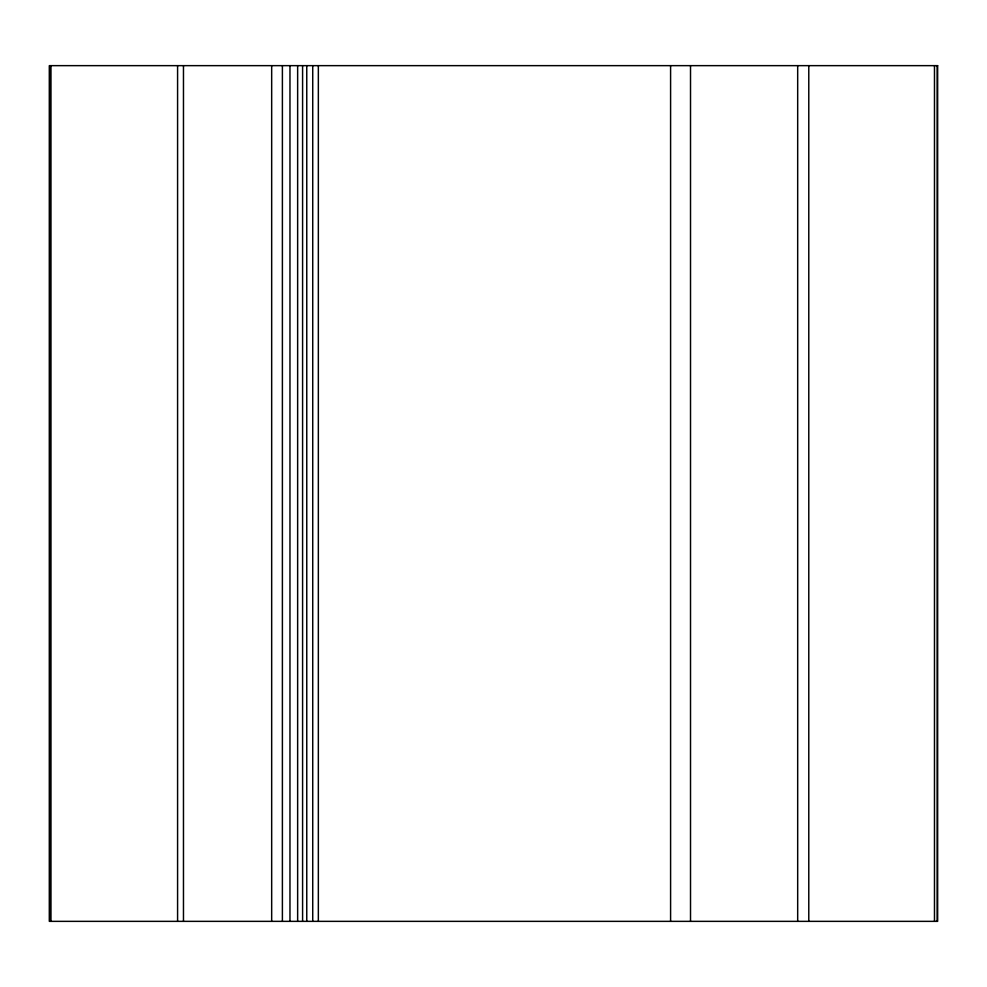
<?xml version="1.0" encoding="UTF-8"?>
<svg xmlns="http://www.w3.org/2000/svg" width="987" height="987" viewBox="0 0 987 987"><rect width="100%" height="100%" fill="white"/><g stroke="black" fill="none" stroke-linecap="round" stroke-linejoin="round"><path stroke-width="1.48" d="M937.194 65.648L937.194 921.352M934.479 65.648L934.479 921.352M808.785 65.648L808.785 921.352M797.681 65.648L797.681 921.352M690.518 65.648L690.518 921.352M670.592 65.648L670.592 921.352M318.345 65.648L318.345 921.352M312.731 65.648L312.731 921.352M306.76 65.648L306.76 921.352M302.59 65.648L302.59 921.352M297.642 65.648L297.642 921.352M289.968 65.648L289.968 921.352M282.393 65.648L282.393 921.352M271.672 65.648L271.672 921.352M183.471 65.648L183.471 921.352M177.586 65.648L177.586 921.352M50.966 65.648L50.966 921.352M49.695 65.648L49.695 921.352M937.65 65.648L49.35 65.648L49.35 921.352L937.65 921.352L937.65 65.648"/></g></svg>
